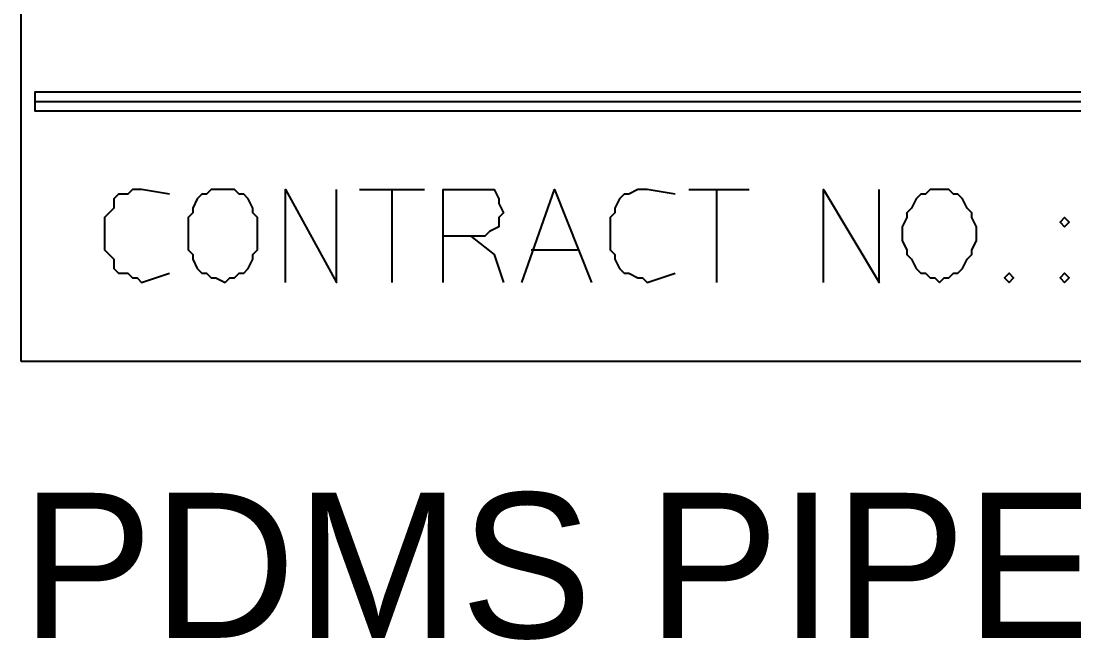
# Model space of a CAD drawing. Extents: x 0 to 420, y 0 to 297.
# Drawn here: x 20 to 42.7, y 1 to 14.33 of the extents above; entities that cross this region are included whole.
import ezdxf

# ---------------------------------------------------------------- set-up
doc = ezdxf.new("R2010")
doc.units = 0
doc.styles.add('HTX1', font='O8116901', dxfattribs={"width": 1.02})

msp = doc.modelspace()

# ---------------------------------------------------------------- linework, layer by layer
at = {"layer": 'GT_1', "flags": 128}
for points in [[(20, 7), (20, 277.2)], [(20.3, 12.6), (20.3, 12.4), (97.3, 12.4), (97.3, 12.8), (20.3, 12.8), (20.3, 12.6), (97.3, 12.6)], [(23.2, 10.6), (22.6, 10.7), (22.5, 10.7), (22.4, 10.7), (22.3, 10.6), (22.1, 10.6), (22, 10.5), (22, 10.3), (21.9, 10.2), (21.8, 10.1), (21.8, 9.9), (21.8, 9.7), (21.8, 9.6), (21.8, 9.4), (21.9, 9.3), (22, 9.2), (22, 9), (22.1, 8.9), (22.3, 8.9), (22.4, 8.8), (22.5, 8.8), (22.6, 8.7), (23.2, 8.9)], [(24.4, 8.7), (24.5, 8.8), (24.6, 8.8), (24.7, 8.9), (24.8, 8.9), (24.9, 9), (25, 9.2), (25, 9.3), (25.1, 9.4), (25.1, 9.6), (25.1, 9.7), (25.1, 9.9), (25.1, 10.1), (25, 10.2), (25, 10.3), (24.9, 10.5), (24.8, 10.6), (24.7, 10.6), (24.6, 10.7), (24.5, 10.7), (24.4, 10.7), (24.2, 10.7), (24.1, 10.7), (24, 10.6), (23.9, 10.6), (23.8, 10.5), (23.7, 10.3), (23.7, 10.2), (23.6, 10.1), (23.6, 9.9), (23.6, 9.7), (23.6, 9.6), (23.6, 9.4), (23.7, 9.3), (23.7, 9.2), (23.8, 9), (23.9, 8.9), (24, 8.9), (24.1, 8.8), (24.2, 8.8), (24.4, 8.7)], [(25.7, 8.7), (25.7, 10.7), (26.8, 8.7), (26.8, 10.7)], [(27.3, 10.7), (28.7, 10.7)], [(28, 8.7), (28, 10.7)], [(29.1, 8.7), (29.1, 10.7), (29.8, 10.7), (30, 10.7), (30.2, 10.7), (30.3, 10.5), (30.3, 10.4), (30.4, 10.2), (30.3, 10.1), (30.3, 9.9), (30.1, 9.8), (30, 9.7), (29.8, 9.7), (29.1, 9.7)], [(30.8, 8.7), (31.5, 10.7), (32.3, 8.7)], [(34.1, 10.6), (33.5, 10.7), (33.4, 10.7), (33.3, 10.7), (33.1, 10.6), (33, 10.6), (32.9, 10.5), (32.8, 10.3), (32.8, 10.2), (32.7, 10.1), (32.7, 9.9), (32.7, 9.7), (32.7, 9.6), (32.7, 9.4), (32.8, 9.3), (32.8, 9.2), (32.9, 9), (33, 8.9), (33.1, 8.9), (33.3, 8.8), (33.4, 8.8), (33.5, 8.7), (34.1, 8.9)], [(34.4, 10.7), (35.7, 10.7)], [(35, 8.7), (35, 10.7)], [(37.3, 8.7), (37.3, 10.7), (38.5, 8.7), (38.5, 10.7)], [(39.8, 8.7), (39.9, 8.8), (40, 8.8), (40.1, 8.9), (40.2, 8.9), (40.3, 9), (40.4, 9.2), (40.5, 9.3), (40.5, 9.4), (40.6, 9.6), (40.6, 9.7), (40.6, 9.9), (40.5, 10.1), (40.5, 10.2), (40.4, 10.3), (40.3, 10.5), (40.2, 10.6), (40.1, 10.6), (40, 10.7), (39.9, 10.7), (39.8, 10.7), (39.7, 10.7), (39.6, 10.7), (39.5, 10.6), (39.4, 10.6), (39.3, 10.5), (39.2, 10.3), (39.1, 10.2), (39.1, 10.1), (39, 9.9), (39, 9.7), (39, 9.6), (39.1, 9.4), (39.1, 9.3), (39.2, 9.2), (39.3, 9), (39.4, 8.9), (39.5, 8.9), (39.6, 8.8), (39.7, 8.8), (39.8, 8.7)], [(42.5, 9.9), (42.6, 10), (42.5, 10.1), (42.4, 10), (42.5, 9.9)], [(29.7, 9.7), (30.2, 9.3), (30.4, 8.7)], [(31, 9.4), (32, 9.4)], [(41.3, 8.7), (41.4, 8.8), (41.3, 8.9), (41.2, 8.8), (41.3, 8.7)], [(42.5, 8.7), (42.6, 8.8), (42.5, 8.9), (42.4, 8.8), (42.5, 8.7)], [(415.2, 7), (20, 7)]]:
    msp.add_lwpolyline(points, dxfattribs=at)

# ---------------------------------------------------------------- texts
at = {"layer": 'GT_1', "style": 'HTX1', "width": 1.02}
msp.add_text('PDMS PIPE :', height=3.125, dxfattribs=at).set_placement((20, 1.042))

doc.saveas('drawing.dxf')
